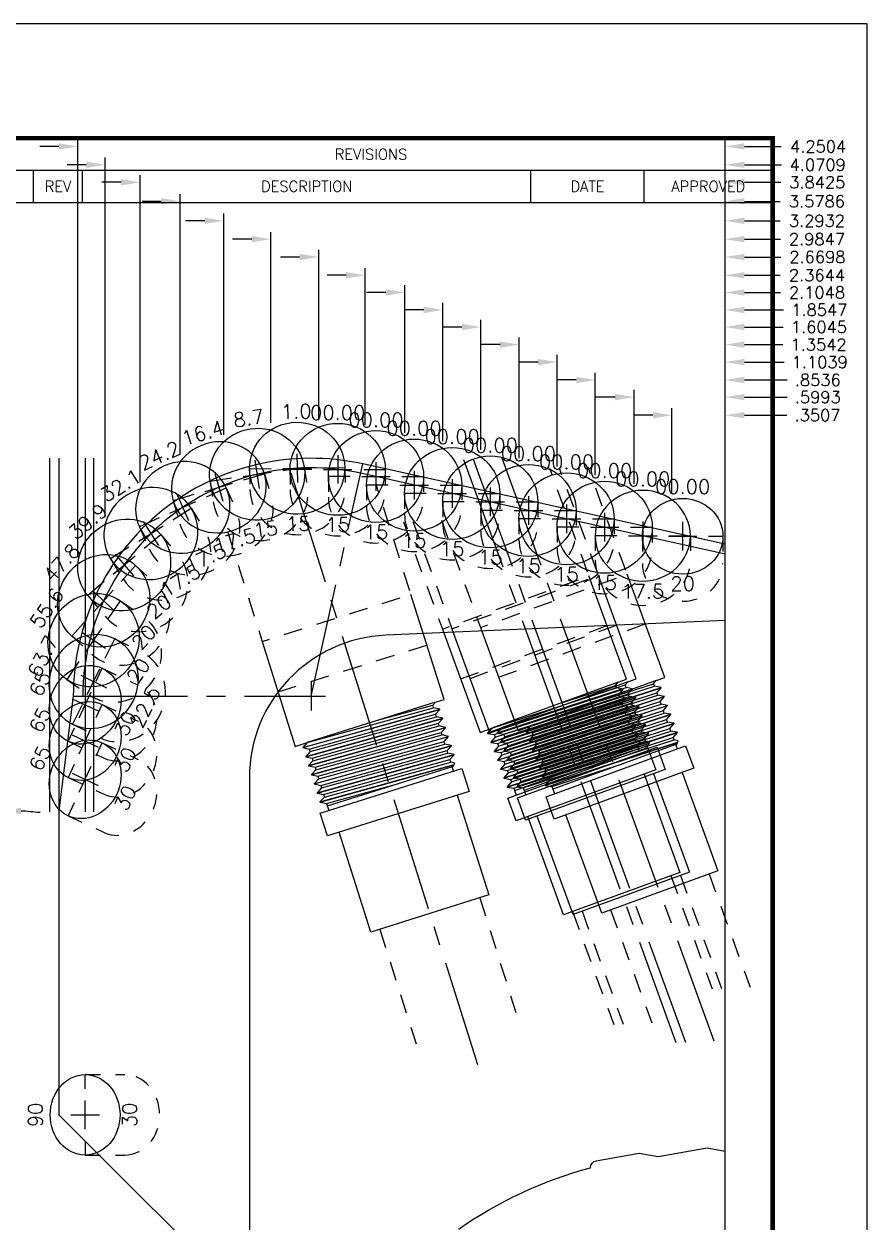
# Model space of a CAD drawing. Extents: x 25.7 to 47.7, y 0 to 17.
# Drawn here: x 42.12 to 47.66, y 9.13 to 17 of the extents above; entities that cross this region are included whole.
import ezdxf
from ezdxf.enums import TextEntityAlignment as Align

# ---------------------------------------------------------------- set-up
doc = ezdxf.new("R2010")
doc.units = 0
doc.header["$MEASUREMENT"] = 0
doc.header["$PDMODE"] = 3
doc.linetypes.add('CENTER2', pattern=[1.125, 0.75, -0.125, 0.125, -0.125])
doc.linetypes.add('HIDDEN2', pattern=[0.1875, 0.125, -0.0625])
doc.layers.get('0').update_dxf_attribs({"linetype": 'CONTINUOUS'})
doc.layers.get('Defpoints').update_dxf_attribs({"color": 10, "linetype": 'CONTINUOUS'})
for name, color, linetype in [('Blade1', 30, 'CONTINUOUS'), ('Blade2', 210, 'CONTINUOUS'), ('Blade3', 102, 'CONTINUOUS'), ('CLine', 5, 'CENTER2'), ('Hatch', 8, 'CONTINUOUS'), ('Nozzle', 9, 'CONTINUOUS'), ('Nozzle Dimensions', 4, 'CONTINUOUS'), ('Title Block', 7, 'CONTINUOUS')]:
    doc.layers.add(name, color=color, linetype=linetype)
doc.styles.add('RomanS', font='romans')
doc.dimstyles.get("Standard").update_dxf_attribs({"dimtxt": 0.078125, "dimasz": 0.125, "dimexe": 0.046875, "dimexo": 0.046875, "dimgap": 0.046875, "dimtad": 0, "dimtih": 1, "dimtoh": 1, "dimdec": 4, "dimzin": 4, "dimdsep": 46, "dimtxsty": 'RomanS', "dimcen": 0.09375, "dimclre": 9, "dimazin": 1, "dimtfac": 1, "dimtdec": 4, "dimtofl": 0, "dimtmove": 0, "dimatfit": 1, "dimfxl": 1, "dimtolj": 1, "dimtzin": 0, "dimarcsym": 0})

# ---------------------------------------------------------------- blocks, each defined once
blk = doc.blocks.new('COT_cblock')
at = {"layer": 'Defpoints'}
blk.add_point((21.8125, 16.8125), dxfattribs=at)
at = {"layer": 'Title Block'}
for p, q in [((16.1066, 16.0391), (21.38, 16.0391)), ((16.5284, 15.8281), (16.5284, 16.0391)), ((16.8491, 15.8281), (16.8491, 16.0391)), ((19.7937, 15.8281), (19.7937, 16.0391)), ((20.5362, 15.8281), (20.5362, 16.0391)), ((16.1066, 15.8281), (21.38, 15.8281))]:
    blk.add_line(p, q, dxfattribs=at)
at = {"layer": 'Title Block', "color": 8}
blk.add_lwpolyline([(0, 0), (22, 0), (22, 17), (0, 17)], close=True, dxfattribs=at)
at = {"layer": 'Title Block', "const_width": 0.03}
blk.add_lwpolyline([(21.38, 16.25), (0.62, 16.25), (0.62, 0.75), (21.38, 0.75)], close=True, dxfattribs=at)
at = {"layer": 'Title Block', "style": 'RomanS'}
for s, height, p in [('REVISIONS', 0.07031, (18.7433, 16.1445)), ('REV', 0.07031, (16.6887, 15.9336)), ('DESCRIPTION', 0.070312, (18.3214, 15.9336)), ('DATE', 0.07031, (20.165, 15.9336)), ('APPROVED', 0.07031, (20.9581, 15.9336))]:
    blk.add_text(s, height=height, dxfattribs=at).set_placement(p, align=Align.MIDDLE_CENTER)
at = {"layer": 'Title Block', "color": 1, "style": 'RomanS', "flags": 8}
for tag, p in [('FNAME', (0.37, 3.75)), ('REVDATE', (0.37, 2.25)), ('USER', (0.37, 0.75))]:
    blk.add_attdef(tag, text='', height=0.047, rotation=90, dxfattribs=at).set_placement(p, align=Align.BOTTOM_LEFT)
at = {"layer": 'Title Block', "color": 3, "style": 'RomanS', "flags": 8}
for tag, height, p in [('DRAWN', 0.11, (16.9503, 1.9844)), ('TITL1', 0.125, (19.587, 1.6835)), ('TITL2', 0.094, (19.587, 1.5143)), ('TITL3', 0.094, (19.587, 1.3739))]:
    blk.add_attdef(tag, text='', height=height, dxfattribs=at).set_placement(p, align=Align.MIDDLE_CENTER)
for tag, p in [('DDATE', (16.6059, 1.6718)), ('CHECK', (16.6059, 1.406)), ('MATRL', (16.6059, 1.1487)), ('PDATE', (16.6059, 0.8829)), ('SCALE', (18.1459, 0.8555)), ('SHEET', (20.2553, 0.8555))]:
    blk.add_attdef(tag, text='', height=0.094, dxfattribs=at).set_placement(p, align=Align.MIDDLE_LEFT)
for tag, p in [('FSCM#', (18.5872, 1.1213)), ('DWG#', (20.0595, 1.1213)), ('REV#', (21.2197, 1.1213))]:
    blk.add_attdef(tag, text='', height=0.094, dxfattribs=at).set_placement(p, align=Align.TOP_CENTER)
blk = doc.blocks.new('Nozzle60')
at = {"linetype": 'HIDDEN2'}
for p, q in [((-0.5118, -0.3475), (0.5118, -0.3475)), ((-0.3437, -2.035), (-0.3437, -2.825)), ((0.3438, -2.035), (0.3438, -2.825))]:
    blk.add_line(p, q, dxfattribs=at)
at = {"color": 8}
for p, q in [((0.4527, -0.7225), (-0.4297, -0.7225)), ((0.4297, -1.16), (-0.4296, -1.16))]:
    blk.add_line(p, q, dxfattribs=at)
at = {"linetype": 'HIDDEN2', "flags": 128}
blk.add_lwpolyline([(-0.5118, 0.75), (-0.5118, 0), (0.5118, 0), (0.5118, 0.75)], dxfattribs=at)
for points in [[(0.4527, -0.7225), (0.5118, -0.7225), (0.5118, 0)], [(-0.5118, 0), (-0.5118, -0.7225), (-0.4297, -0.7225)], [(-0.4297, -0.7225), (-0.467, -0.744), (-0.467, -0.7455), (-0.4297, -0.7671), (-0.4297, -0.785), (-0.467, -0.8065), (-0.467, -0.808), (-0.4297, -0.8296), (-0.4297, -0.8475), (-0.467, -0.869), (-0.467, -0.8705), (-0.4297, -0.8921), (-0.4297, -0.91), (-0.467, -0.9315), (-0.467, -0.933), (-0.4297, -0.9546), (-0.4297, -0.9725), (-0.467, -0.994), (-0.467, -0.9955), (-0.4297, -1.0171), (-0.4297, -1.035), (-0.467, -1.0565), (-0.467, -1.058), (-0.4297, -1.0796), (-0.4297, -1.0975), (-0.467, -1.119), (-0.467, -1.1205), (-0.4296, -1.1421), (-0.4296, -1.1912)], [(0.4297, -1.1912), (0.4297, -1.16), (0.4363, -1.16), (0.4537, -1.1426), (0.4297, -1.1287), (0.4297, -1.1108), (0.467, -1.0893), (0.467, -1.0878), (0.4297, -1.0662), (0.4297, -1.0483), (0.467, -1.0268), (0.467, -1.0253), (0.4297, -1.0037), (0.4297, -0.9858), (0.467, -0.9643), (0.467, -0.9628), (0.4297, -0.9412), (0.4297, -0.9233), (0.467, -0.9018), (0.467, -0.9003), (0.4297, -0.8787), (0.4297, -0.8608), (0.467, -0.8393), (0.467, -0.8378), (0.4297, -0.8162), (0.4297, -0.7983), (0.467, -0.7768), (0.467, -0.7753), (0.4297, -0.7537), (0.4297, -0.7358), (0.4527, -0.7225)]]:
    blk.add_lwpolyline(points)
at = {"flags": 128}
blk.add_lwpolyline([(-0.4875, -1.1912), (0.4875, -1.1912), (0.4875, -1.3475), (-0.4875, -1.3475)], close=True, dxfattribs=at)
blk.add_lwpolyline([(0.4062, -1.3475), (0.4062, -2.035), (-0.4062, -2.035), (-0.4062, -1.3475)], dxfattribs=at)
at = {"layer": 'CLine'}
blk.add_line((0, 1), (0, -3.075), dxfattribs=at)
at = {"layer": 'Hatch'}
for p, q in [((-0.467, -0.744), (0.467, -0.7753)), ((-0.467, -0.7455), (0.467, -0.7768)), ((-0.4297, -0.7225), (0.4297, -0.7537)), ((-0.4297, -0.7671), (0.4297, -0.7983)), ((-0.4297, -0.785), (0.4297, -0.8162)), ((0.0637, -0.7225), (0.4297, -0.7358)), ((-0.467, -0.8065), (0.467, -0.8378)), ((-0.467, -0.808), (0.467, -0.8393)), ((-0.4297, -0.8296), (0.4297, -0.8608)), ((-0.4297, -0.8475), (0.4297, -0.8787)), ((-0.467, -0.869), (0.467, -0.9003)), ((-0.467, -0.8705), (0.467, -0.9018)), ((-0.467, -0.9315), (0.467, -0.9628)), ((-0.467, -0.933), (0.467, -0.9643)), ((-0.4297, -0.8921), (0.4297, -0.9233)), ((-0.4297, -0.91), (0.4297, -0.9412)), ((-0.467, -0.994), (0.467, -1.0253)), ((-0.467, -0.9955), (0.467, -1.0268)), ((-0.4297, -0.9546), (0.4297, -0.9858)), ((-0.4297, -0.9725), (0.4297, -1.0037)), ((-0.4297, -1.0171), (0.4297, -1.0483)), ((-0.467, -1.0565), (0.467, -1.0878)), ((-0.467, -1.058), (0.467, -1.0893)), ((-0.4297, -1.035), (0.4297, -1.0662)), ((-0.4297, -1.0975), (0.4297, -1.1287)), ((-0.4296, -1.0796), (0.4297, -1.1108)), ((-0.467, -1.119), (0.4467, -1.1496)), ((-0.467, -1.1205), (0.4452, -1.151)), ((-0.4296, -1.1421), (0.0637, -1.16))]:
    blk.add_line(p, q, dxfattribs=at)
blk = doc.blocks.new('CMark')
at = {"layer": 'CLine'}
for p, q in [((0, 0.094), (0, -0.094)), ((-0.094, 0), (0.094, 0))]:
    blk.add_line(p, q, dxfattribs=at)
blk = doc.blocks.new('1313@30')
for p, q in [((-0.1705, 0), (-0.2645, 0)), ((0.1707, 0), (0.2645, 0))]:
    blk.add_line(p, q)
at = {"color": 8, "linetype": 'HIDDEN2', "ltscale": 0.5}
blk.add_line((-0.2645, 0), (-0.2645, -0.26), dxfattribs=at)
at = {"color": 8, "linetype": 'HIDDEN2', "ltscale": 0.5, "flags": 128}
blk.add_lwpolyline([(0.2645, 0), (0.2645, -0.26)], dxfattribs=at)
blk.add_ellipse((0, 0), major_axis=(0.2645, 0), ratio=0.866025)
at = {"color": 8, "linetype": 'HIDDEN2', "ltscale": 0.5}
blk.add_ellipse((0, -0.26), major_axis=(0.2645, 0), ratio=0.866025, start_param=3.141593, end_param=6.283185, dxfattribs=at)
blk.add_blockref('CMark', (0, 0))
at = {"style": 'RomanS'}
blk.add_text('30', height=0.094, dxfattribs=at).set_placement((0, -0.2916), align=Align.MIDDLE_CENTER)
blk.add_attdef('ANG', text='', height=0.094, dxfattribs=at).set_placement((0, 0.2511), align=Align.BOTTOM_CENTER)
blk = doc.blocks.new('*D24')
at = {"layer": 'Defpoints', "color": 0, "linetype": 'ByBlock', "transparency": 16777216}
for p in [(40.3202, 14.1427), (41.9759, 14.1475), (41.7158, 11.8191), (41.714, 10.3135), (41.9759, 9.585)]:
    blk.add_point(p, dxfattribs=at)
at = {"layer": 'Nozzle Dimensions', "color": 0, "linetype": 'ByBlock', "lineweight": -2, "transparency": 16777216}
for start, end in [(83.60591, 86.80296), (113.19704, 116.39409)]:
    blk.add_arc((41.9759, 9.5938), 2.2405, start, end, dxfattribs=at)
at = {"layer": 'Nozzle Dimensions', "color": 0, "linetype": 'ByBlock', "transparency": 16777216}
for points in [[(42.1003, 11.81), (42.1014, 11.8516), (41.9759, 11.8343)], [(41.0857, 11.6725), (41.1011, 11.6338), (41.2096, 11.6991)]]:
    blk.add_solid(points, dxfattribs=at)
at = {"layer": 'Nozzle Dimensions', "color": 0, "linetype": 'ByBlock', "transparency": 16777216, "insert": (41.5869, 11.8002), "char_height": 0.07812, "attachment_point": 5, "style": 'RomanS'}
blk.add_mtext('\\A1;20.00°', dxfattribs=at)
blk = doc.blocks.new('1313@20')
for p, q in [((-0.1705, 0), (-0.2645, 0)), ((0.1707, 0), (0.2645, 0))]:
    blk.add_line(p, q)
at = {"color": 8, "linetype": 'HIDDEN2', "ltscale": 0.5}
blk.add_line((-0.2645, 0), (-0.2645, -0.1779), dxfattribs=at)
at = {"color": 8, "linetype": 'HIDDEN2', "ltscale": 0.5, "flags": 128}
blk.add_lwpolyline([(0.2645, 0), (0.2645, -0.1779)], dxfattribs=at)
blk.add_ellipse((0, 0), major_axis=(0.2645, 0), ratio=0.939693)
at = {"color": 8, "linetype": 'HIDDEN2', "ltscale": 0.5}
blk.add_ellipse((0, -0.1779), major_axis=(0.2645, 0), ratio=0.939693, start_param=3.141593, end_param=6.283185, dxfattribs=at)
blk.add_blockref('CMark', (0, 0))
at = {"style": 'RomanS'}
blk.add_text('20', height=0.094, dxfattribs=at).set_placement((0, -0.311), align=Align.MIDDLE_CENTER)
blk.add_attdef('ANG', text='', height=0.094, dxfattribs=at).set_placement((0, 0.2511), align=Align.BOTTOM_CENTER)
blk = doc.blocks.new('1613@15')
for p, q in [((-0.1705, 0), (-0.3125, 0)), ((0.1707, 0), (0.3125, 0))]:
    blk.add_line(p, q)
at = {"color": 8, "linetype": 'HIDDEN2', "ltscale": 0.5}
blk.add_line((-0.3125, 0), (-0.3125, -0.1346), dxfattribs=at)
at = {"color": 8, "linetype": 'HIDDEN2', "ltscale": 0.5, "flags": 128}
blk.add_lwpolyline([(0.3125, 0), (0.3125, -0.1346)], dxfattribs=at)
blk.add_ellipse((0, 0), major_axis=(-0.3125, 0), ratio=0.965926, start_param=-3.141592653589793, end_param=3.141592653589793)
at = {"color": 8, "linetype": 'HIDDEN2', "ltscale": 0.5}
blk.add_ellipse((0, -0.1346), major_axis=(-0.3125, 0), ratio=0.965926, start_param=0, end_param=3.141593, dxfattribs=at)
blk.add_blockref('CMark', (0, 0))
at = {"style": 'RomanS'}
blk.add_text('15', height=0.094, dxfattribs=at).set_placement((0, -0.3644), align=Align.MIDDLE_CENTER)
blk.add_attdef('ANG', text='', height=0.094, dxfattribs=at).set_placement((0, 0.2975), align=Align.BOTTOM_CENTER)
blk = doc.blocks.new('1613@17.5')
for p, q in [((-0.1705, 0), (-0.3125, 0)), ((0.1707, 0), (0.3125, 0))]:
    blk.add_line(p, q)
at = {"color": 8, "linetype": 'HIDDEN2', "ltscale": 0.5}
blk.add_line((-0.3125, 0), (-0.3125, -0.1591), dxfattribs=at)
at = {"color": 8, "linetype": 'HIDDEN2', "ltscale": 0.5, "flags": 128}
blk.add_lwpolyline([(0.3125, 0), (0.3125, -0.1591)], dxfattribs=at)
at = {"extrusion": (0, 0, -1)}
blk.add_ellipse((0, 0), major_axis=(-0.3125, 0), ratio=0.953717, start_param=-3.141592653589793, end_param=3.141592653589793, dxfattribs=at)
at = {"color": 8, "linetype": 'HIDDEN2', "ltscale": 0.5}
blk.add_ellipse((0, -0.1591), major_axis=(0.3125, 0), ratio=0.953717, start_param=3.141593, end_param=6.283185, dxfattribs=at)
blk.add_blockref('CMark', (0, 0))
at = {"style": 'RomanS'}
blk.add_text('17.5', height=0.094, dxfattribs=at).set_placement((0, -0.3644), align=Align.MIDDLE_CENTER)
blk.add_attdef('ANG', text='', height=0.094, dxfattribs=at).set_placement((0, 0.2975), align=Align.BOTTOM_CENTER)
blk = doc.blocks.new('1613@20')
for p, q in [((-0.1705, 0), (-0.3125, 0)), ((0.1707, 0), (0.3125, 0))]:
    blk.add_line(p, q)
at = {"color": 8, "linetype": 'HIDDEN2', "ltscale": 0.5}
blk.add_line((-0.3125, 0), (-0.3125, -0.1779), dxfattribs=at)
at = {"color": 8, "linetype": 'HIDDEN2', "ltscale": 0.5, "flags": 128}
blk.add_lwpolyline([(0.3125, 0), (0.3125, -0.1779)], dxfattribs=at)
blk.add_ellipse((0, 0), major_axis=(-0.3125, 0), ratio=0.939693, start_param=-3.141592653589793, end_param=3.141592653589793)
at = {"color": 8, "linetype": 'HIDDEN2', "ltscale": 0.5}
blk.add_ellipse((0, -0.1779), major_axis=(-0.3125, 0), ratio=0.939693, start_param=0, end_param=3.141593, dxfattribs=at)
blk.add_blockref('CMark', (0, 0))
at = {"style": 'RomanS'}
blk.add_text('20', height=0.094, dxfattribs=at).set_placement((0, -0.3562), align=Align.MIDDLE_CENTER)
blk.add_attdef('ANG', text='', height=0.094, dxfattribs=at).set_placement((0, 0.2975), align=Align.BOTTOM_CENTER)
blk = doc.blocks.new('1613@22.5')
for p, q in [((-0.1705, 0), (-0.3125, 0)), ((0.1707, 0), (0.3125, 0))]:
    blk.add_line(p, q)
at = {"color": 8, "linetype": 'HIDDEN2', "ltscale": 0.5}
blk.add_line((-0.3125, 0), (-0.3125, -0.1779), dxfattribs=at)
at = {"color": 8, "linetype": 'HIDDEN2', "ltscale": 0.5, "flags": 128}
blk.add_lwpolyline([(0.3125, 0), (0.3125, -0.1779)], dxfattribs=at)
at = {"extrusion": (0, 0, -1)}
blk.add_ellipse((0, 0), major_axis=(-0.3125, 0), ratio=0.92388, start_param=-3.141592653589793, end_param=3.141592653589793, dxfattribs=at)
at = {"color": 8, "linetype": 'HIDDEN2', "ltscale": 0.5}
blk.add_ellipse((0, -0.199), major_axis=(0.3125, 0), ratio=0.92388, start_param=3.141593, end_param=6.283185, dxfattribs=at)
blk.add_blockref('CMark', (0, 0))
at = {"style": 'RomanS'}
blk.add_text('22.5', height=0.094, dxfattribs=at).set_placement((0, -0.3773), align=Align.MIDDLE_CENTER)
blk.add_attdef('ANG', text='', height=0.094, dxfattribs=at).set_placement((0, 0.2975), align=Align.BOTTOM_CENTER)
blk = doc.blocks.new('*D63')
at = {"layer": 'Defpoints', "color": 0, "linetype": 'ByBlock', "lineweight": -2, "transparency": 16777216}
for p, q in [((46.249, 14.4302), (46.124, 14.4302)), ((46.8498, 14.4302), (47.1292, 14.4302))]:
    blk.add_line(p, q, dxfattribs=at)
at = {"layer": 'Defpoints', "color": 9, "linetype": 'ByBlock', "lineweight": -2, "transparency": 16777216}
for p, q in [((46.374, 13.9215), (46.374, 14.4771)), ((46.7248, 13.1296), (46.7248, 14.4771))]:
    blk.add_line(p, q, dxfattribs=at)
at = {"layer": 'Defpoints', "color": 0, "linetype": 'ByBlock', "transparency": 16777216}
for p in [(46.374, 14.4302), (46.374, 13.8746), (46.7248, 13.0827)]:
    blk.add_point(p, dxfattribs=at)
for points in [[(46.249, 14.4511), (46.249, 14.4094), (46.374, 14.4302)], [(46.8498, 14.4511), (46.8498, 14.4094), (46.7248, 14.4302)]]:
    blk.add_solid(points, dxfattribs=at)
at = {"layer": 'Defpoints', "color": 0, "linetype": 'ByBlock', "transparency": 16777216, "insert": (47.3304, 14.4302), "char_height": 0.07812, "attachment_point": 5, "style": 'RomanS'}
blk.add_mtext('\\A1;.3507', dxfattribs=at)
blk = doc.blocks.new('*D64')
at = {"layer": 'Defpoints', "color": 9, "linetype": 'ByBlock', "lineweight": -2, "transparency": 16777216}
for p, q in [((46.1255, 13.9787), (46.1255, 14.5963)), ((46.7248, 13.1296), (46.7248, 14.5963))]:
    blk.add_line(p, q, dxfattribs=at)
at = {"layer": 'Defpoints', "color": 0, "linetype": 'ByBlock', "lineweight": -2, "transparency": 16777216}
for p, q in [((46.0005, 14.5494), (45.8755, 14.5494)), ((46.8498, 14.5494), (47.1306, 14.5494))]:
    blk.add_line(p, q, dxfattribs=at)
at = {"layer": 'Defpoints', "color": 0, "linetype": 'ByBlock', "transparency": 16777216}
for p in [(46.1255, 14.5494), (46.1255, 13.9318), (46.7248, 13.0827)]:
    blk.add_point(p, dxfattribs=at)
for points in [[(46.0005, 14.5703), (46.0005, 14.5286), (46.1255, 14.5494)], [(46.8498, 14.5703), (46.8498, 14.5286), (46.7248, 14.5494)]]:
    blk.add_solid(points, dxfattribs=at)
at = {"layer": 'Defpoints', "color": 0, "linetype": 'ByBlock', "transparency": 16777216, "insert": (47.3319, 14.5494), "char_height": 0.07812, "attachment_point": 5, "style": 'RomanS'}
blk.add_mtext('\\A1;.5993', dxfattribs=at)
blk = doc.blocks.new('*D65')
at = {"layer": 'Defpoints', "color": 0, "linetype": 'ByBlock', "lineweight": -2, "transparency": 16777216}
for p, q in [((45.7462, 14.6617), (45.6212, 14.6617)), ((46.8498, 14.6617), (47.1306, 14.6617))]:
    blk.add_line(p, q, dxfattribs=at)
at = {"layer": 'Defpoints', "color": 9, "linetype": 'ByBlock', "lineweight": -2, "transparency": 16777216}
for p, q in [((45.8712, 14.0372), (45.8712, 14.7086)), ((46.7248, 13.1296), (46.7248, 14.7086))]:
    blk.add_line(p, q, dxfattribs=at)
at = {"layer": 'Defpoints', "color": 0, "linetype": 'ByBlock', "transparency": 16777216}
for p in [(45.8712, 14.6617), (45.8712, 13.9903), (46.7248, 13.0827)]:
    blk.add_point(p, dxfattribs=at)
for points in [[(45.7462, 14.6826), (45.7462, 14.6409), (45.8712, 14.6617)], [(46.8498, 14.6826), (46.8498, 14.6409), (46.7248, 14.6617)]]:
    blk.add_solid(points, dxfattribs=at)
at = {"layer": 'Defpoints', "color": 0, "linetype": 'ByBlock', "transparency": 16777216, "insert": (47.3319, 14.6617), "char_height": 0.07812, "attachment_point": 5, "style": 'RomanS'}
blk.add_mtext('\\A1;.8536', dxfattribs=at)
blk = doc.blocks.new('*D66')
at = {"layer": 'Defpoints', "color": 9, "linetype": 'ByBlock', "lineweight": -2, "transparency": 16777216}
for p, q in [((45.6209, 14.0926), (45.6209, 14.826)), ((46.7248, 13.1296), (46.7248, 14.826))]:
    blk.add_line(p, q, dxfattribs=at)
at = {"layer": 'Defpoints', "color": 0, "linetype": 'ByBlock', "lineweight": -2, "transparency": 16777216}
for p, q in [((45.4959, 14.7792), (45.3709, 14.7792)), ((46.8498, 14.7792), (47.1118, 14.7792))]:
    blk.add_line(p, q, dxfattribs=at)
at = {"layer": 'Defpoints', "color": 0, "linetype": 'ByBlock', "transparency": 16777216}
for p in [(45.6209, 14.7792), (45.6209, 14.0458), (46.7248, 13.0827)]:
    blk.add_point(p, dxfattribs=at)
for points in [[(45.4959, 14.8), (45.4959, 14.7583), (45.6209, 14.7792)], [(46.8498, 14.8), (46.8498, 14.7583), (46.7248, 14.7792)]]:
    blk.add_solid(points, dxfattribs=at)
at = {"layer": 'Defpoints', "color": 0, "linetype": 'ByBlock', "transparency": 16777216, "insert": (47.3447, 14.7792), "char_height": 0.07812, "attachment_point": 5, "style": 'RomanS'}
blk.add_mtext('\\A1;1.1039', dxfattribs=at)
blk = doc.blocks.new('*D67')
at = {"layer": 'Defpoints', "color": 0, "linetype": 'ByBlock', "lineweight": -2, "transparency": 16777216}
for p, q in [((45.2456, 14.894), (45.1206, 14.894)), ((46.8498, 14.894), (47.1023, 14.894))]:
    blk.add_line(p, q, dxfattribs=at)
at = {"layer": 'Defpoints', "color": 9, "linetype": 'ByBlock', "lineweight": -2, "transparency": 16777216}
for p, q in [((45.3706, 14.1481), (45.3706, 14.9409)), ((46.7248, 13.1296), (46.7248, 14.9409))]:
    blk.add_line(p, q, dxfattribs=at)
at = {"layer": 'Defpoints', "color": 0, "linetype": 'ByBlock', "transparency": 16777216}
for p in [(45.3706, 14.894), (45.3706, 14.1013), (46.7248, 13.0827)]:
    blk.add_point(p, dxfattribs=at)
for points in [[(45.2456, 14.9149), (45.2456, 14.8732), (45.3706, 14.894)], [(46.8498, 14.9149), (46.8498, 14.8732), (46.7248, 14.894)]]:
    blk.add_solid(points, dxfattribs=at)
at = {"layer": 'Defpoints', "color": 0, "linetype": 'ByBlock', "transparency": 16777216, "insert": (47.337, 14.894), "char_height": 0.07812, "attachment_point": 5, "style": 'RomanS'}
blk.add_mtext('\\A1;1.3542', dxfattribs=at)
blk = doc.blocks.new('*D68')
at = {"layer": 'Defpoints', "color": 9, "linetype": 'ByBlock', "lineweight": -2, "transparency": 16777216}
for p, q in [((45.1203, 14.2036), (45.1203, 15.0564)), ((46.7248, 13.1296), (46.7248, 15.0564))]:
    blk.add_line(p, q, dxfattribs=at)
at = {"layer": 'Defpoints', "color": 0, "linetype": 'ByBlock', "lineweight": -2, "transparency": 16777216}
for p, q in [((44.9953, 15.0096), (44.8703, 15.0096)), ((46.8498, 15.0096), (47.1049, 15.0096))]:
    blk.add_line(p, q, dxfattribs=at)
at = {"layer": 'Defpoints', "color": 0, "linetype": 'ByBlock', "transparency": 16777216}
for p in [(45.1203, 15.0096), (45.1203, 14.1568), (46.7248, 13.0827)]:
    blk.add_point(p, dxfattribs=at)
for points in [[(44.9953, 15.0304), (44.9953, 14.9887), (45.1203, 15.0096)], [(46.8498, 15.0304), (46.8498, 14.9887), (46.7248, 15.0096)]]:
    blk.add_solid(points, dxfattribs=at)
at = {"layer": 'Defpoints', "color": 0, "linetype": 'ByBlock', "transparency": 16777216, "insert": (47.3396, 15.0096), "char_height": 0.07812, "attachment_point": 5, "style": 'RomanS'}
blk.add_mtext('\\A1;1.6045', dxfattribs=at)
blk = doc.blocks.new('*D69')
at = {"layer": 'Defpoints', "color": 0, "linetype": 'ByBlock', "lineweight": -2, "transparency": 16777216}
for p, q in [((44.7451, 15.1219), (44.6201, 15.1219)), ((46.8498, 15.1219), (47.1074, 15.1219))]:
    blk.add_line(p, q, dxfattribs=at)
at = {"layer": 'Defpoints', "color": 9, "linetype": 'ByBlock', "lineweight": -2, "transparency": 16777216}
for p, q in [((44.8701, 14.2591), (44.8701, 15.1688)), ((46.7248, 13.1296), (46.7248, 15.1688))]:
    blk.add_line(p, q, dxfattribs=at)
at = {"layer": 'Defpoints', "color": 0, "linetype": 'ByBlock', "transparency": 16777216}
for p in [(44.8701, 15.1219), (44.8701, 14.2123), (46.7248, 13.0827)]:
    blk.add_point(p, dxfattribs=at)
for points in [[(44.7451, 15.1427), (44.7451, 15.1011), (44.8701, 15.1219)], [(46.8498, 15.1427), (46.8498, 15.1011), (46.7248, 15.1219)]]:
    blk.add_solid(points, dxfattribs=at)
at = {"layer": 'Defpoints', "color": 0, "linetype": 'ByBlock', "transparency": 16777216, "insert": (47.3422, 15.1219), "char_height": 0.07812, "attachment_point": 5, "style": 'RomanS'}
blk.add_mtext('\\A1;1.8547', dxfattribs=at)
blk = doc.blocks.new('*D70')
at = {"layer": 'Defpoints', "color": 9, "linetype": 'ByBlock', "lineweight": -2, "transparency": 16777216}
for p, q in [((44.62, 14.3146), (44.62, 15.2836)), ((46.7248, 13.1296), (46.7248, 15.2836))]:
    blk.add_line(p, q, dxfattribs=at)
at = {"layer": 'Defpoints', "color": 0, "linetype": 'ByBlock', "lineweight": -2, "transparency": 16777216}
for p, q in [((44.495, 15.2368), (44.37, 15.2368)), ((46.8498, 15.2368), (47.0865, 15.2368))]:
    blk.add_line(p, q, dxfattribs=at)
at = {"layer": 'Defpoints', "color": 0, "linetype": 'ByBlock', "transparency": 16777216}
for p in [(44.62, 15.2368), (44.62, 14.2677), (46.7248, 13.0827)]:
    blk.add_point(p, dxfattribs=at)
for points in [[(44.495, 15.2576), (44.495, 15.2159), (44.62, 15.2368)], [(46.8498, 15.2576), (46.8498, 15.2159), (46.7248, 15.2368)]]:
    blk.add_solid(points, dxfattribs=at)
at = {"layer": 'Defpoints', "color": 0, "linetype": 'ByBlock', "transparency": 16777216, "insert": (47.3268, 15.2368), "char_height": 0.07812, "attachment_point": 5, "style": 'RomanS'}
blk.add_mtext('\\A1;2.1048', dxfattribs=at)
blk = doc.blocks.new('*D71')
at = {"layer": 'Defpoints', "color": 0, "linetype": 'ByBlock', "lineweight": -2, "transparency": 16777216}
for p, q in [((44.2354, 15.3494), (44.1104, 15.3494)), ((46.8498, 15.3494), (47.0845, 15.3494))]:
    blk.add_line(p, q, dxfattribs=at)
at = {"layer": 'Defpoints', "color": 9, "linetype": 'ByBlock', "lineweight": -2, "transparency": 16777216}
for p, q in [((44.3604, 14.368), (44.3604, 15.3963)), ((46.7248, 13.1296), (46.7248, 15.3963))]:
    blk.add_line(p, q, dxfattribs=at)
at = {"layer": 'Defpoints', "color": 0, "linetype": 'ByBlock', "transparency": 16777216}
for p in [(44.3604, 15.3494), (44.3604, 14.3212), (46.7248, 13.0827)]:
    blk.add_point(p, dxfattribs=at)
for points in [[(44.2354, 15.3702), (44.2354, 15.3285), (44.3604, 15.3494)], [(46.8498, 15.3702), (46.8498, 15.3285), (46.7248, 15.3494)]]:
    blk.add_solid(points, dxfattribs=at)
at = {"layer": 'Defpoints', "color": 0, "linetype": 'ByBlock', "transparency": 16777216, "insert": (47.3267, 15.3494), "char_height": 0.07812, "attachment_point": 5, "style": 'RomanS'}
blk.add_mtext('\\A1;2.3644', dxfattribs=at)
blk = doc.blocks.new('*D72')
at = {"layer": 'Defpoints', "color": 9, "linetype": 'ByBlock', "lineweight": -2, "transparency": 16777216}
for p, q in [((44.0549, 14.3986), (44.0549, 15.5162)), ((46.7248, 13.1296), (46.7248, 15.5162))]:
    blk.add_line(p, q, dxfattribs=at)
at = {"layer": 'Defpoints', "color": 0, "linetype": 'ByBlock', "lineweight": -2, "transparency": 16777216}
for p, q in [((43.9299, 15.4693), (43.8049, 15.4693)), ((46.8498, 15.4693), (47.0889, 15.4693))]:
    blk.add_line(p, q, dxfattribs=at)
at = {"layer": 'Defpoints', "color": 0, "linetype": 'ByBlock', "transparency": 16777216}
for p in [(44.0549, 15.4693), (44.0549, 14.3517), (46.7248, 13.0827)]:
    blk.add_point(p, dxfattribs=at)
for points in [[(43.9299, 15.4902), (43.9299, 15.4485), (44.0549, 15.4693)], [(46.8498, 15.4902), (46.8498, 15.4485), (46.7248, 15.4693)]]:
    blk.add_solid(points, dxfattribs=at)
at = {"layer": 'Defpoints', "color": 0, "linetype": 'ByBlock', "transparency": 16777216, "insert": (47.3293, 15.4693), "char_height": 0.07812, "attachment_point": 5, "style": 'RomanS'}
blk.add_mtext('\\A1;2.6698', dxfattribs=at)
blk = doc.blocks.new('*D73')
at = {"layer": 'Defpoints', "color": 0, "linetype": 'ByBlock', "lineweight": -2, "transparency": 16777216}
for p, q in [((43.6151, 15.5868), (43.4901, 15.5868)), ((46.8498, 15.5868), (47.0864, 15.5868))]:
    blk.add_line(p, q, dxfattribs=at)
at = {"layer": 'Defpoints', "color": 9, "linetype": 'ByBlock', "lineweight": -2, "transparency": 16777216}
for p, q in [((43.7401, 14.3797), (43.7401, 15.6336)), ((46.7248, 13.1296), (46.7248, 15.6336))]:
    blk.add_line(p, q, dxfattribs=at)
at = {"layer": 'Defpoints', "color": 0, "linetype": 'ByBlock', "transparency": 16777216}
for p in [(43.7401, 15.5868), (43.7401, 14.3328), (46.7248, 13.0827)]:
    blk.add_point(p, dxfattribs=at)
for points in [[(43.6151, 15.6076), (43.6151, 15.5659), (43.7401, 15.5868)], [(46.8498, 15.6076), (46.8498, 15.5659), (46.7248, 15.5868)]]:
    blk.add_solid(points, dxfattribs=at)
at = {"layer": 'Defpoints', "color": 0, "linetype": 'ByBlock', "transparency": 16777216, "insert": (47.3267, 15.5868), "char_height": 0.07812, "attachment_point": 5, "style": 'RomanS'}
blk.add_mtext('\\A1;2.9847', dxfattribs=at)
blk = doc.blocks.new('*D74')
at = {"layer": 'Defpoints', "color": 9, "linetype": 'ByBlock', "lineweight": -2, "transparency": 16777216}
for p, q in [((43.4316, 14.302), (43.4316, 15.7543)), ((46.7248, 13.1296), (46.7248, 15.7543))]:
    blk.add_line(p, q, dxfattribs=at)
at = {"layer": 'Defpoints', "color": 0, "linetype": 'ByBlock', "lineweight": -2, "transparency": 16777216}
for p, q in [((43.3066, 15.7074), (43.1816, 15.7074)), ((46.8498, 15.7074), (47.0859, 15.7074))]:
    blk.add_line(p, q, dxfattribs=at)
at = {"layer": 'Defpoints', "color": 0, "linetype": 'ByBlock', "transparency": 16777216}
for p in [(43.4316, 15.7074), (43.4316, 14.2551), (46.7248, 13.0827)]:
    blk.add_point(p, dxfattribs=at)
for points in [[(43.3066, 15.7282), (43.3066, 15.6866), (43.4316, 15.7074)], [(46.8498, 15.7282), (46.8498, 15.6866), (46.7248, 15.7074)]]:
    blk.add_solid(points, dxfattribs=at)
at = {"layer": 'Defpoints', "color": 0, "linetype": 'ByBlock', "transparency": 16777216, "insert": (47.3262, 15.7074), "char_height": 0.07812, "attachment_point": 5, "style": 'RomanS'}
blk.add_mtext('\\A1;3.2932', dxfattribs=at)
blk = doc.blocks.new('*D75')
at = {"layer": 'Defpoints', "color": 0, "linetype": 'ByBlock', "lineweight": -2, "transparency": 16777216}
for p, q in [((43.0211, 15.835), (42.8961, 15.835)), ((46.8498, 15.835), (47.0859, 15.835))]:
    blk.add_line(p, q, dxfattribs=at)
at = {"layer": 'Defpoints', "color": 9, "linetype": 'ByBlock', "lineweight": -2, "transparency": 16777216}
for p, q in [((43.1461, 14.1716), (43.1461, 15.8819)), ((46.7248, 13.1296), (46.7248, 15.8819))]:
    blk.add_line(p, q, dxfattribs=at)
at = {"layer": 'Defpoints', "color": 0, "linetype": 'ByBlock', "transparency": 16777216}
for p in [(43.1461, 15.835), (43.1461, 14.1247), (46.7248, 13.0827)]:
    blk.add_point(p, dxfattribs=at)
for points in [[(43.0211, 15.8559), (43.0211, 15.8142), (43.1461, 15.835)], [(46.8498, 15.8559), (46.8498, 15.8142), (46.7248, 15.835)]]:
    blk.add_solid(points, dxfattribs=at)
at = {"layer": 'Defpoints', "color": 0, "linetype": 'ByBlock', "transparency": 16777216, "insert": (47.3262, 15.835), "char_height": 0.07812, "attachment_point": 5, "style": 'RomanS'}
blk.add_mtext('\\A1;3.5786', dxfattribs=at)
blk = doc.blocks.new('*D76')
at = {"layer": 'Defpoints', "color": 9, "linetype": 'ByBlock', "lineweight": -2, "transparency": 16777216}
for p, q in [((42.8823, 13.9912), (42.8823, 16.007)), ((46.7248, 13.1296), (46.7248, 16.007))]:
    blk.add_line(p, q, dxfattribs=at)
at = {"layer": 'Defpoints', "color": 0, "linetype": 'ByBlock', "lineweight": -2, "transparency": 16777216}
for p, q in [((42.7573, 15.9601), (42.6323, 15.9601)), ((46.8498, 15.9601), (47.0884, 15.9601))]:
    blk.add_line(p, q, dxfattribs=at)
at = {"layer": 'Defpoints', "color": 0, "linetype": 'ByBlock', "transparency": 16777216}
for p in [(42.8823, 15.9601), (42.8823, 13.9443), (46.7248, 13.0827)]:
    blk.add_point(p, dxfattribs=at)
for points in [[(42.7573, 15.981), (42.7573, 15.9393), (42.8823, 15.9601)], [(46.8498, 15.981), (46.8498, 15.9393), (46.7248, 15.9601)]]:
    blk.add_solid(points, dxfattribs=at)
at = {"layer": 'Defpoints', "color": 0, "linetype": 'ByBlock', "transparency": 16777216, "insert": (47.3288, 15.9601), "char_height": 0.07812, "attachment_point": 5, "style": 'RomanS'}
blk.add_mtext('\\A1;3.8425', dxfattribs=at)
blk = doc.blocks.new('*D77')
at = {"layer": 'Defpoints', "color": 0, "linetype": 'ByBlock', "lineweight": -2, "transparency": 16777216}
for p, q in [((42.5289, 16.075), (42.4039, 16.075)), ((46.8498, 16.075), (47.0929, 16.075))]:
    blk.add_line(p, q, dxfattribs=at)
at = {"layer": 'Defpoints', "color": 9, "linetype": 'ByBlock', "lineweight": -2, "transparency": 16777216}
for p, q in [((42.6539, 13.7609), (42.6539, 16.1219)), ((46.7248, 13.1296), (46.7248, 16.1219))]:
    blk.add_line(p, q, dxfattribs=at)
at = {"layer": 'Defpoints', "color": 0, "linetype": 'ByBlock', "transparency": 16777216}
for p in [(42.6539, 16.075), (42.6539, 13.7141), (46.7248, 13.0827)]:
    blk.add_point(p, dxfattribs=at)
for points in [[(42.5289, 16.0958), (42.5289, 16.0542), (42.6539, 16.075)], [(46.8498, 16.0958), (46.8498, 16.0542), (46.7248, 16.075)]]:
    blk.add_solid(points, dxfattribs=at)
at = {"layer": 'Defpoints', "color": 0, "linetype": 'ByBlock', "transparency": 16777216, "insert": (47.3313, 16.075), "char_height": 0.07812, "attachment_point": 5, "style": 'RomanS'}
blk.add_mtext('\\A1;4.0709', dxfattribs=at)
blk = doc.blocks.new('*D78')
at = {"layer": 'Defpoints', "color": 9, "linetype": 'ByBlock', "lineweight": -2, "transparency": 16777216}
for p, q in [((42.4744, 13.4999), (42.4744, 16.2427)), ((46.7248, 13.1296), (46.7248, 16.2427))]:
    blk.add_line(p, q, dxfattribs=at)
at = {"layer": 'Defpoints', "color": 0, "linetype": 'ByBlock', "lineweight": -2, "transparency": 16777216}
for p, q in [((42.3494, 16.1958), (42.2244, 16.1958)), ((46.8498, 16.1958), (47.0922, 16.1958))]:
    blk.add_line(p, q, dxfattribs=at)
at = {"layer": 'Defpoints', "color": 0, "linetype": 'ByBlock', "transparency": 16777216}
for p in [(42.4744, 16.1958), (42.4744, 13.453), (46.7248, 13.0827)]:
    blk.add_point(p, dxfattribs=at)
for points in [[(42.3494, 16.2166), (42.3494, 16.1749), (42.4744, 16.1958)], [(46.8498, 16.2166), (46.8498, 16.1749), (46.7248, 16.1958)]]:
    blk.add_solid(points, dxfattribs=at)
at = {"layer": 'Defpoints', "color": 0, "linetype": 'ByBlock', "transparency": 16777216, "insert": (47.3344, 16.1958), "char_height": 0.07812, "attachment_point": 5, "style": 'RomanS'}
blk.add_mtext('\\A1;4.2504', dxfattribs=at)

msp = doc.modelspace()

# ---------------------------------------------------------------- linework, layer by layer
at = {"flags": 128}
for points in [[(46.72478, 13.58272), (44.34422, 14.11047, 0.4796563), (42.44353, 12.58501), (42.34978, 11.83501), (42.34978, 9.83501), (43.59978, 8.58501)], [(46.72478, 13.08271), (44.49639, 12.98542, 0.4014907), (43.59978, 12.04881), (43.59978, 8.58501)], [(44.97478, 9.08501, -0.0874887), (45.83895, 9.48798, -0.3639702), (45.8777, 9.53416), (46.15949, 9.58385), (46.28449, 9.56181), (46.60549, 9.61841), (46.72478, 9.59737)]]:
    msp.add_lwpolyline(points, format="xyb", dxfattribs=at)
at = {"layer": 'CLine', "color": 1, "linetype": 'ByBlock'}
for p, q in [((42.28728, 14.14751), (42.28728, 11.82455)), ((42.34978, 14.14751), (42.34978, 11.82455)), ((42.52168, 14.14751), (42.52168, 11.82455)), ((42.57738, 14.14751), (42.57738, 11.82455))]:
    msp.add_line(p, q, dxfattribs=at)
at = {"layer": 'CLine', "color": 1}
for p, q in [((44.00603, 12.58501), (44.34422, 14.11047)), ((42.44353, 12.58501), (44.00603, 12.58501))]:
    msp.add_line(p, q, dxfattribs=at)
at = {"layer": 'CLine'}
for p in [(46.72478, 7.71001), (46.72478, 9.58501)]:
    msp.add_line(p, (46.72478, 14.14751), dxfattribs=at)
at = {"layer": 'CLine', "color": 1, "linetype": 'ByBlock', "flags": 128}
msp.add_lwpolyline([(46.72478, 13.5187), (44.33069, 14.04946, 0.4796563), (42.50603, 12.58501, 0.4796563)], format="xyb", dxfattribs=at)

# ---------------------------------------------------------------- block references
msp.add_blockref('COT_cblock', (25.65517, 0))
at = {"linetype": 'Continuous'}
msp.add_blockref('CMark', (44.00603, 12.58501), dxfattribs=at)
msp.add_blockref('CMark', (44.00603, 12.58501), dxfattribs=at)
at = {"rotation": 90}
msp.add_blockref('1313@30', (42.52168, 9.83537), dxfattribs=at).add_auto_attribs({'ANG': '90'})
at = {"layer": 'Blade1'}
for name, p in [('1613@15', (44.17966, 14.07493)), ('1613@15', (44.93144, 13.91627)), ('1613@15', (45.68231, 13.74981)), ('1313@20', (46.44465, 13.63509))]:
    msp.add_blockref(name, p, dxfattribs=at).add_auto_attribs({'ANG': '00.00'})
for name, p, rotation, values in [('1613@17.5', (43.3993, 13.95683), 16.4, {'ANG': '16.4'}), ('1613@20', (42.77827, 13.44676), 39.9, {'ANG': '39.9'}), ('1613@22.5', (42.57738, 12.68128), 63.70000000000001, {'ANG': '63.7'}), ('1313@30', (42.52168, 12.03925), 65, {'ANG': '65'})]:
    msp.add_blockref(name, p, dxfattribs=dict(at, rotation=rotation)).add_auto_attribs(values)
at = {"layer": 'Blade2'}
for name, p, rotation, values in [('1613@15', (43.91389, 14.08218), 1, {'ANG': '1.0'}), ('1613@17.5', (43.16252, 13.82537), 24.20000000000001, {'ANG': '24.2'}), ('1613@20', (42.64322, 13.21172), 47.8, {'ANG': '47.8'}), ('1313@30', (42.52168, 12.52853), 65, {'ANG': '65'})]:
    msp.add_blockref(name, p, dxfattribs=dict(at, rotation=rotation)).add_auto_attribs(values)
for name, p in [('1613@15', (44.68132, 13.97172)), ('1613@15', (45.43202, 13.8053)), ('1613@17.5', (46.18289, 13.63883))]:
    msp.add_blockref(name, p, dxfattribs=at).add_auto_attribs({'ANG': '00.00'})
at = {"layer": 'Blade3'}
for name, p, rotation, values in [('1613@15', (43.65102, 14.0424), 8.7, {'ANG': '8.7'}), ('1613@17.5', (42.95324, 13.65348), 32.1, {'ANG': '32.1'}), ('1613@20', (42.57738, 12.95272), 55.59999999999999, {'ANG': '55.6'}), ('1313@30', (42.52168, 12.29068), 65, {'ANG': '65'})]:
    msp.add_blockref(name, p, dxfattribs=dict(at, rotation=rotation)).add_auto_attribs(values)
for p in [(44.4312, 14.02717), (45.18173, 13.86079), (45.9326, 13.69432)]:
    msp.add_blockref('1613@15', p, dxfattribs=at).add_auto_attribs({'ANG': '00.00'})
at = {"layer": 'Nozzle'}
for p, rotation in [((45.59862, 13.21122), 20.00000000000005), ((40.66225, 13.20304), 20.00000000000005), ((45.34862, 13.20031), 20), ((45.41112, 13.20304), 20.00000000000005), ((44.17244, 13.09868), 17.5), ((44.17244, 13.09868), 17.5), ((44.17244, 13.09868), 17.5)]:
    msp.add_blockref('Nozzle60', p, dxfattribs=dict(at, rotation=rotation))

# ---------------------------------------------------------------- dimensions: what is measured, and where the dimension line sits
at = {"layer": 'Defpoints', "linetype": 'ByBlock'}
for base, p1, p2, picture, middle in [((42.47441, 16.19578), (46.72478, 13.08271), (42.47441, 13.45304), '*D78', (47.33436, 16.19578)), ((42.65392, 16.07499), (46.72478, 13.08271), (42.65392, 13.71406), '*D77', (47.33132, 16.07499)), ((42.88227, 15.96012), (46.72478, 13.08271), (42.88227, 13.94433), '*D76', (47.32877, 15.96012)), ((43.14614, 15.83504), (46.72478, 13.08271), (43.14614, 14.12472), '*D75', (47.32621, 15.83504)), ((43.4316, 15.70741), (46.72478, 13.08271), (43.4316, 14.25513), '*D74', (47.32621, 15.70741)), ((43.74007, 15.58677), (46.72478, 13.08271), (43.74007, 14.33283), '*D73', (47.3267, 15.58677)), ((44.05494, 15.46935), (46.72478, 13.08271), (44.05494, 14.3517), '*D72', (47.32925, 15.46935)), ((44.3604, 15.34938), (46.72478, 13.08271), (44.3604, 14.32117), '*D71', (47.3267, 15.34938)), ((44.62, 15.23675), (46.72478, 13.08271), (44.62, 14.26771), '*D70', (47.32683, 15.23675)), ((44.87012, 15.12188), (46.72478, 13.08271), (44.87012, 14.21226), '*D69', (47.34215, 15.12188)), ((45.12031, 15.00957), (46.72478, 13.08271), (45.12031, 14.15675), '*D68', (47.3396, 15.00957)), ((45.3706, 14.89403), (46.72478, 13.08271), (45.3706, 14.10126), '*D67', (47.33701, 14.89403)), ((45.62089, 14.77916), (46.72478, 13.08271), (45.62089, 14.04577), '*D66', (47.34468, 14.77916)), ((45.87118, 14.66174), (46.72478, 13.08271), (45.87118, 13.99029), '*D65', (47.33191, 14.66174)), ((46.1255, 14.54943), (46.72478, 13.08271), (46.1255, 13.9318), '*D64', (47.33191, 14.54943)), ((46.37403, 14.43025), (46.724778, 13.082712), (46.37403, 13.874616), '*D63', (47.330433, 14.43025))]:
    dim = msp.add_linear_dim(base=base, p1=p1, p2=p2, dimstyle='Standard', dxfattribs=at)
    dim.commit()
    dim.dimension.update_dxf_attribs({"geometry": picture, "text_midpoint": middle, "dimtype": 160})
at = {"layer": 'Nozzle Dimensions', "linetype": 'ByBlock'}
dim = msp.add_angular_dim_2l(base=(41.71581, 11.81912), line1=((40.32023, 14.14273), (41.71397, 10.31348)), line2=((41.97591, 9.58501), (41.97591, 14.14751)), dimstyle='Standard', dxfattribs=at)
dim.commit()
dim.dimension.update_dxf_attribs({"geometry": '*D24', "text_midpoint": (41.58686, 11.80023)})

doc.saveas('drawing.dxf')
